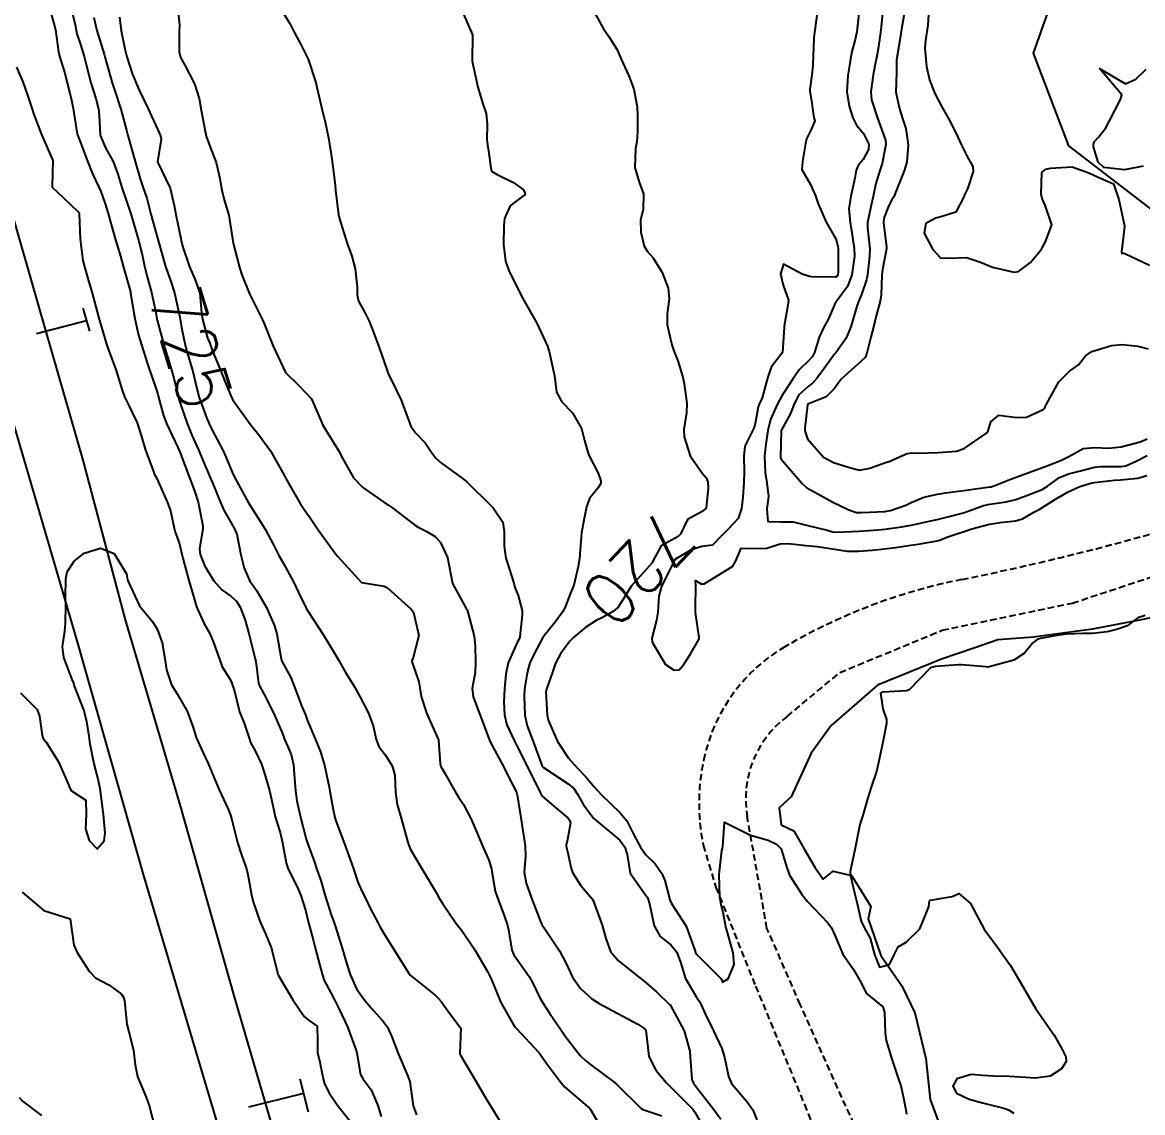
# Model space of a CAD drawing. Header units: metres. Extents: x 292545 to 299085, y 7450245 to 7463078.
# Drawn here: x 298810.3 to 298896, y 7450413 to 7450496.4 of the extents above; entities that cross this region are included whole.
import ezdxf
from ezdxf.enums import TextEntityAlignment as Align

# ---------------------------------------------------------------- set-up
doc = ezdxf.new("R2010")
doc.units = ezdxf.units.M
doc.linetypes.add('DASHED', pattern=[0.75, 0.5, -0.25])
for name, color, linetype in [('Cotas', 45, 'Continuous'), ('Curvas de Nivel 1m', 11, 'Continuous'), ('Curvas de Nivel 5m', 15, 'Continuous'), ('Hidrografia', 140, 'Continuous'), ('Linha Férrea', 20, 'Continuous'), ('Pórtico', 62, 'Continuous'), ('Vias Secundárias', 230, 'DASHED')]:
    doc.layers.add(name, color=color, linetype=linetype)
doc.styles.add('Style-STANDARD', font='STANDARD.shx')

msp = doc.modelspace()

# ---------------------------------------------------------------- linework, layer by layer
at = {"layer": 'Curvas de Nivel 1m', "flags": 128}
for points, elevation in [([(298812.272, 7450497.865), (298812.768, 7450496.185), (298812.835, 7450495.859), (298813.083, 7450494.192), (298813.16, 7450493.854), (298813.52, 7450492.637), (298813.734, 7450491.845), (298814.071, 7450490.477), (298814.188, 7450489.845), (298814.476, 7450488.041), (298814.523, 7450487.841), (298814.667, 7450487.446), (298815.292, 7450485.83), (298815.67, 7450484.861), (298816.151, 7450483.817), (298816.3, 7450483.495), (298816.611, 7450482.636), (298816.862, 7450481.807), (298816.973, 7450481.43), (298817.445, 7450479.801), (298817.814, 7450478.544), (298818.022, 7450477.795), (298818.535, 7450475.992), (298818.572, 7450475.828), (298818.582, 7450475.789), (298818.593, 7450475.728), (298818.923, 7450473.784), (298819.206, 7450472.495), (298819.418, 7450471.776), (298819.863, 7450470.375), (298820.061, 7450469.774), (298820.442, 7450468.687), (298820.665, 7450467.996), (298820.728, 7450467.766), (298821.087, 7450466.427), (298821.338, 7450465.756), (298822.214, 7450463.914), (298822.286, 7450463.741), (298822.313, 7450463.672), (298822.381, 7450463.511), (298823.042, 7450461.733), (298823.487, 7450460.587), (298823.759, 7450459.726), (298824.128, 7450457.908), (298824.122, 7450457.722), (298823.86, 7450456.162), (298823.912, 7450455.724), (298824.279, 7450454.817), (298824.97, 7450453.709), (298825.583, 7450453.027), (298826.251, 7450452.533), (298826.697, 7450452.142), (298826.984, 7450451.689), (298827.324, 7450450.774), (298827.64, 7450449.679), (298828.131, 7450447.734), (298828.143, 7450447.671), (298828.153, 7450447.631), (298828.19, 7450447.342), (298828.392, 7450445.885), (298828.453, 7450445.667), (298828.777, 7450445.051), (298829.49, 7450443.657), (298830.128, 7450442.206), (298830.287, 7450441.81), (298830.355, 7450441.647), (298830.879, 7450440.407), (298831.056, 7450439.636), (298831.135, 7450438.587), (298831.203, 7450437.633), (298831.313, 7450436.879), (298831.588, 7450435.627), (298832.028, 7450433.93), (298832.13, 7450433.619), (298832.63, 7450432.242), (298832.856, 7450431.617), (298833.15, 7450430.768), (298833.48, 7450429.608), (298833.96, 7450428.06), (298834.139, 7450427.598), (298834.25, 7450427.297), (298834.777, 7450425.592), (298835.133, 7450424.369), (298835.394, 7450423.585), (298835.892, 7450422.489), (298836.253, 7450421.941), (298836.55, 7450421.57), (298837.167, 7450420.852), (298837.868, 7450420.066), (298838.249, 7450419.546), (298838.592, 7450418.803), (298839.079, 7450417.538), (298839.816, 7450415.806), (298839.921, 7450415.529), (298839.956, 7450415.384), (298840.227, 7450413.526), (298840.461, 7450412.845)], 727), ([(298813.964, 7450497.842), (298814.354, 7450496.252), (298814.423, 7450495.835), (298814.488, 7450495.562), (298814.752, 7450494.735), (298815.034, 7450493.827), (298815.14, 7450493.425), (298815.541, 7450491.822), (298815.919, 7450490.603), (298816.14, 7450489.818), (298816.177, 7450489.307), (298816.266, 7450487.816), (298816.658, 7450486.848), (298817.247, 7450485.804), (298817.612, 7450484.822), (298817.921, 7450483.797), (298818.603, 7450481.79), (298819.188, 7450479.781), (298819.469, 7450478.683), (298819.662, 7450477.773), (298819.836, 7450477.061), (298820.194, 7450475.765), (298820.51, 7450474.248), (298820.593, 7450473.759), (298820.619, 7450473.641), (298821.144, 7450471.753), (298821.438, 7450470.781), (298821.753, 7450469.751), (298821.904, 7450469.205), (298822.25, 7450467.743), (298822.29, 7450467.601), (298822.427, 7450467.157), (298822.916, 7450465.735), (298823.281, 7450464.85), (298823.778, 7450463.726), (298824.369, 7450462.328), (298824.556, 7450461.908), (298824.639, 7450461.716), (298824.857, 7450461.211), (298825.479, 7450459.703), (298825.729, 7450459.101), (298826.317, 7450458.086), (298826.552, 7450457.688), (298826.711, 7450457.284), (298827.021, 7450455.683), (298827.279, 7450454.679), (298827.728, 7450453.675), (298827.947, 7450453.362), (298828.256, 7450452.949), (298829.002, 7450451.662), (298829.616, 7450450.262), (298829.79, 7450449.654), (298830.119, 7450447.725), (298830.132, 7450447.651), (298830.144, 7450447.602), (298830.191, 7450447.496), (298830.844, 7450446.305), (298831.119, 7450445.636), (298831.7, 7450444.076), (298831.899, 7450443.624), (298831.968, 7450443.449), (298832.137, 7450442.98), (298832.704, 7450441.614), (298833.113, 7450440.61), (298833.433, 7450439.607), (298833.778, 7450437.903), (298833.828, 7450437.602), (298834.06, 7450436.329), (298834.22, 7450435.598), (298834.297, 7450435.35), (298834.97, 7450433.591), (298835.496, 7450432.097), (298835.666, 7450431.583), (298835.993, 7450430.634), (298836.319, 7450429.908), (298836.482, 7450429.573), (298836.971, 7450428.562), (298837.503, 7450427.557), (298837.659, 7450427.264), (298837.945, 7450426.761), (298838.707, 7450425.542), (298839.904, 7450423.625), (298839.993, 7450423.529), (298841.888, 7450421.986), (298842.14, 7450421.76), (298842.348, 7450421.503), (298842.991, 7450420.61), (298843.863, 7450419.48), (298843.79, 7450417.525), (298843.789, 7450417.481), (298843.803, 7450417.451), (298843.832, 7450417.402), (298844.982, 7450415.468), (298845.799, 7450414.054), (298846.175, 7450413.456), (298846.82, 7450412.407)], 726), ([(298822.187, 7450497.746), (298822.321, 7450496.193), (298822.314, 7450495.744), (298822.303, 7450494.189), (298822.4, 7450493.743), (298822.737, 7450493.154), (298823.489, 7450491.732), (298823.826, 7450490.609), (298823.998, 7450489.727), (298824.286, 7450488.115), (298824.379, 7450487.723), (298824.662, 7450486.977), (298825.138, 7450485.713), (298825.428, 7450484.505), (298825.552, 7450483.706), (298825.761, 7450482.85), (298826.097, 7450481.698), (298826.382, 7450479.887), (298826.405, 7450479.693), (298826.433, 7450479.553), (298826.567, 7450479.054), (298826.923, 7450477.686), (298827.098, 7450477.131), (298827.687, 7450475.678), (298828.507, 7450474.036), (298828.696, 7450473.668), (298828.841, 7450473.325), (298829.505, 7450471.66), (298830.453, 7450469.65), (298831.462, 7450468.653), (298832.433, 7450467.62), (298833.305, 7450465.611), (298834.387, 7450463.883), (298834.555, 7450463.598), (298834.716, 7450463.261), (298835.641, 7450461.587), (298836.352, 7450460.858), (298838.236, 7450459.551), (298838.293, 7450459.511), (298838.332, 7450459.486), (298838.546, 7450459.332), (298840.318, 7450457.992), (298840.606, 7450457.816), (298841.22, 7450457.516), (298841.899, 7450457.096), (298842.304, 7450456.629), (298842.853, 7450455.494), (298842.96, 7450454.816), (298843.233, 7450453.49), (298844.245, 7450451.646), (298844.338, 7450451.479), (298844.403, 7450451.316), (298844.886, 7450449.473), (298844.952, 7450448.726), (298844.996, 7450447.472), (298844.969, 7450446.688), (298844.737, 7450445.474), (298844.804, 7450444.833), (298845.308, 7450443.468), (298846.064, 7450441.52), (298846.092, 7450441.46), (298846.122, 7450441.395), (298847.158, 7450439.444), (298847.466, 7450438.819), (298848.075, 7450437.633), (298848.148, 7450437.429), (298848.173, 7450437.328), (298848.487, 7450435.426), (298848.568, 7450434.902), (298848.799, 7450433.422), (298848.822, 7450432.614), (298848.714, 7450431.423), (298848.855, 7450430.561), (298849.271, 7450429.417), (298849.956, 7450427.636), (298850.065, 7450427.409), (298850.355, 7450427), (298851.417, 7450425.395), (298851.919, 7450424.432), (298852.42, 7450423.382), (298853.024, 7450422.503), (298853.886, 7450421.714), (298854.452, 7450421.354), (298855.875, 7450420.593), (298857.414, 7450419.778), (298857.865, 7450419.484), (298857.959, 7450419.414), (298858.036, 7450419.317), (298858.052, 7450419.125), (298858.249, 7450417.314), (298858.782, 7450416.265), (298859.61, 7450415.293), (298859.81, 7450415.089), (298861.615, 7450413.272), (298861.781, 7450413.045), (298862.788, 7450411.26)], 723), ([(298829.963, 7450497.652), (298830.774, 7450496.347), (298831.127, 7450495.636), (298831.596, 7450494.79), (298832.184, 7450493.626), (298832.727, 7450492.002), (298832.822, 7450491.619), (298832.855, 7450491.485), (298833.278, 7450489.614), (298833.472, 7450488.825), (298833.725, 7450487.609), (298833.936, 7450486.325), (298834.055, 7450485.606), (298834.238, 7450483.993), (298834.268, 7450483.604), (298834.492, 7450481.713), (298834.515, 7450481.601), (298834.599, 7450481.32), (298835.147, 7450479.591), (298835.516, 7450478.539), (298835.79, 7450477.581), (298835.922, 7450476.189), (298835.938, 7450475.579), (298836.04, 7450475.099), (298836.51, 7450474.243), (298836.838, 7450473.567), (298837.067, 7450472.995), (298837.621, 7450471.559), (298838.22, 7450469.789), (298838.307, 7450469.551), (298838.45, 7450469.27), (298839.3, 7450467.541), (298839.807, 7450466.148), (298840.03, 7450465.534), (298840.406, 7450465.037), (298841.124, 7450464.253), (298841.645, 7450463.511), (298841.96, 7450463.087), (298842.375, 7450462.702), (298844.078, 7450461.483), (298844.359, 7450461.245), (298846.153, 7450459.462), (298846.331, 7450459.283), (298847.069, 7450458.198), (298847.19, 7450457.447), (298847.182, 7450456.328), (298847.303, 7450455.445), (298847.785, 7450453.922), (298847.937, 7450453.435), (298848.009, 7450453.182), (298848.255, 7450452.59), (298848.57, 7450451.427), (298848.55, 7450451.115), (298848.391, 7450449.428), (298848.35, 7450449.29), (298848.209, 7450449.027), (298847.488, 7450447.441), (298847.309, 7450446.568), (298847.215, 7450445.444), (298847.167, 7450444.436), (298847.216, 7450443.444), (298847.382, 7450442.688), (298847.964, 7450441.432), (298848.119, 7450441.14), (298848.985, 7450439.421), (298849.918, 7450437.568), (298849.987, 7450437.411), (298850.071, 7450437.244), (298850.991, 7450436.474), (298852.055, 7450435.581), (298852.135, 7450435.47), (298852.182, 7450435.388), (298852.251, 7450435.185), (298852.031, 7450433.9), (298851.933, 7450433.482), (298851.935, 7450433.391), (298852.019, 7450432.997), (298852.307, 7450431.686), (298852.419, 7450431.384), (298853.036, 7450430.417), (298853.915, 7450429.361), (298853.981, 7450429.254), (298854.673, 7450427.353), (298854.96, 7450426.333), (298855.323, 7450425.346), (298855.922, 7450424.622), (298857.571, 7450423.323), (298857.9, 7450423.064), (298858.83, 7450422.244), (298859.84, 7450421.291), (298859.865, 7450421.272), (298859.883, 7450421.249), (298860.965, 7450419.279), (298861.388, 7450417.726), (298861.417, 7450417.274), (298861.547, 7450415.542), (298861.668, 7450415.271), (298861.81, 7450415.076), (298863.23, 7450413.256), (298863.776, 7450412.51)], 722), ([(298817.732, 7450496.847), (298817.879, 7450495.799), (298818.137, 7450494.408), (298818.298, 7450493.794), (298818.73, 7450492.451), (298818.93, 7450491.992), (298819.026, 7450491.785), (298819.255, 7450491.242), (298819.948, 7450489.771), (298820.186, 7450489.265), (298820.677, 7450488.216), (298820.88, 7450487.758), (298820.935, 7450487.491), (298820.643, 7450485.76), (298821.607, 7450483.75), (298821.927, 7450482.43), (298822.052, 7450481.746), (298822.426, 7450479.891), (298822.458, 7450479.741), (298822.569, 7450479.304), (298823.097, 7450477.735), (298823.537, 7450476.731), (298823.882, 7450475.726), (298824.021, 7450474.214), (298824.083, 7450473.724), (298824.488, 7450472.27), (298824.648, 7450471.881), (298824.715, 7450471.717), (298824.846, 7450471.346), (298825.526, 7450469.704), (298825.786, 7450469.04), (298826.349, 7450467.691), (298826.371, 7450467.629), (298826.431, 7450467.514), (298827.766, 7450465.676), (298828.401, 7450464.89), (298829.307, 7450463.661), (298830.364, 7450461.751), (298830.392, 7450461.678), (298830.408, 7450461.649), (298830.466, 7450461.544), (298831.566, 7450459.632), (298831.873, 7450459.172), (298832.322, 7450458.515), (298832.937, 7450457.614), (298834.294, 7450455.755), (298834.42, 7450455.599), (298836.263, 7450453.58), (298838.002, 7450453.295), (298838.259, 7450453.175), (298840.06, 7450451.532), (298840.239, 7450451.277), (298840.647, 7450449.523), (298840.195, 7450447.747), (298840.127, 7450447.597), (298840.124, 7450447.531), (298840.191, 7450447.307), (298840.639, 7450445.985), (298840.715, 7450445.525), (298840.825, 7450444.861), (298841.262, 7450443.519), (298842.124, 7450441.587), (298842.151, 7450441.537), (298842.161, 7450441.509), (298842.289, 7450439.692), (298842.345, 7450439.506), (298842.666, 7450438.93), (298843.481, 7450437.489), (298843.709, 7450437.125), (298844.064, 7450436.577), (298844.645, 7450435.474), (298845.107, 7450434.399), (298845.494, 7450433.465), (298846.012, 7450432.332), (298846.215, 7450431.666), (298846.247, 7450431.456), (298846.501, 7450429.965), (298846.66, 7450429.45), (298847.107, 7450428.302), (298847.418, 7450427.438), (298847.516, 7450427.004), (298847.759, 7450425.442), (298847.927, 7450425.077), (298849.094, 7450423.422), (298849.385, 7450422.905), (298849.887, 7450421.845), (298850.131, 7450421.408), (298850.662, 7450420.616), (298851.503, 7450419.394), (298851.855, 7450418.873), (298853.003, 7450417.372), (298853.429, 7450416.966), (298853.826, 7450416.671), (298855.597, 7450415.342), (298855.81, 7450415.158), (298857.662, 7450413.321), (298857.782, 7450413.254), (298859.249, 7450412.769)], 724), ([(298843.883, 7450497.489), (298844.763, 7450495.48), (298844.743, 7450493.48), (298845.168, 7450491.473), (298845.517, 7450490.284), (298845.813, 7450489.463), (298845.878, 7450488.655), (298845.859, 7450487.462), (298846.069, 7450486.042), (298846.127, 7450485.458), (298846.224, 7450485.042), (298846.636, 7450484.805), (298847.851, 7450484.217), (298848.625, 7450483.648), (298848.768, 7450483.429), (298848.776, 7450483.274), (298848.62, 7450483.13), (298847.641, 7450482.412), (298847.211, 7450481.444), (298847.146, 7450480.893), (298847.12, 7450479.452), (298847.274, 7450478.163), (298847.526, 7450477.445), (298848.523, 7450475.43), (298849.686, 7450473.418), (298850.486, 7450471.673), (298850.558, 7450471.483), (298850.582, 7450471.409), (298850.624, 7450471.265), (298851.022, 7450469.401), (298851.18, 7450468.138), (298851.589, 7450467.393), (298852.421, 7450466.564), (298853.097, 7450465.373), (298853.322, 7450464.442), (298853.648, 7450463.367), (298854.369, 7450461.933), (298854.585, 7450461.358), (298854.573, 7450461.144), (298854.354, 7450460.788), (298853.712, 7450459.997), (298853.491, 7450459.373), (298853.291, 7450458.344), (298853.1, 7450457.378), (298852.991, 7450456.07), (298852.952, 7450455.38), (298852.857, 7450454.809), (298852.51, 7450453.386), (298852.257, 7450452.766), (298851.874, 7450451.767), (298851.707, 7450451.395), (298851.091, 7450450.541), (298850.214, 7450449.479), (298850.184, 7450449.44), (298850.17, 7450449.41), (298849.489, 7450448.129), (298849.157, 7450447.42), (298848.935, 7450446.673), (298848.744, 7450445.424), (298848.712, 7450444.877), (298848.761, 7450443.424), (298848.952, 7450442.605), (298849.39, 7450441.417), (298850.094, 7450439.515), (298850.183, 7450439.409), (298852.081, 7450438.179), (298852.506, 7450437.812), (298852.806, 7450437.379), (298853.265, 7450436.572), (298854.054, 7450435.517), (298854.218, 7450435.358), (298856.031, 7450433.855), (298856.413, 7450433.336), (298856.594, 7450432.757), (298856.835, 7450431.332), (298857.986, 7450429.672), (298858.141, 7450429.474), (298858.211, 7450429.317), (298858.303, 7450428.99), (298858.658, 7450427.309), (298859.126, 7450426.484), (298859.939, 7450425.863), (298860.394, 7450425.285), (298860.668, 7450424.536), (298861.058, 7450423.278), (298861.889, 7450421.841), (298862.124, 7450421.505), (298862.246, 7450421.266), (298862.562, 7450420.578), (298863.212, 7450419.257), (298863.843, 7450417.908), (298864.054, 7450417.247), (298864.34, 7450415.764), (298864.591, 7450415.238), (298865.792, 7450413.848), (298866.217, 7450413.216), (298866.526, 7450412.462)], 721), ([(298871.134, 7450497.165), (298870.888, 7450495.292), (298870.879, 7450495.168), (298870.812, 7450493.238), (298870.809, 7450493.169), (298870.803, 7450493.108), (298870.732, 7450492.42), (298870.567, 7450491.32), (298870.579, 7450491.171), (298870.706, 7450490.432), (298870.851, 7450489.324), (298870.893, 7450489.168), (298870.949, 7450488.909), (298870.684, 7450488.231), (298870.333, 7450487.517), (298870.245, 7450487.174), (298870.024, 7450485.805), (298869.96, 7450485.177), (298870.632, 7450484.032), (298871.005, 7450483.166), (298871.217, 7450482.561), (298871.818, 7450481.158), (298872.58, 7450479.815), (298872.725, 7450479.298), (298872.737, 7450479.148), (298872.744, 7450477.337), (298872.724, 7450477.147), (298872.676, 7450477.023), (298872.55, 7450476.94), (298870.739, 7450476.979), (298870.55, 7450476.986), (298869.988, 7450477.176), (298868.56, 7450477.942), (298868.322, 7450477.193), (298868.54, 7450476.339), (298868.93, 7450475.186), (298868.904, 7450474.801), (298868.612, 7450473.189), (298868.602, 7450473.089), (298868.483, 7450471.19), (298867.61, 7450470.058), (298867.329, 7450469.207), (298866.932, 7450467.707), (298866.687, 7450467.216), (298866.62, 7450467.027), (298866.413, 7450465.866), (298866.281, 7450465.345), (298866.204, 7450465.222), (298865.609, 7450464.009), (298865.515, 7450463.229), (298865.546, 7450462.054), (298865.533, 7450461.228), (298865.456, 7450460.119), (298865.352, 7450459.23), (298865.082, 7450458.476), (298864.317, 7450457.662), (298863.92, 7450457.246), (298863.117, 7450456.442), (298862.299, 7450456.342), (298861.488, 7450456.085), (298860.284, 7450455.362), (298860.243, 7450455.331), (298860.215, 7450455.291), (298859.576, 7450453.991), (298859.217, 7450453.3), (298859.019, 7450452.539), (298858.946, 7450451.303), (298858.846, 7450450.692), (298858.479, 7450449.307), (298858.502, 7450449.015), (298859.538, 7450447.297), (298860.189, 7450446.873), (298860.571, 7450446.905), (298860.903, 7450447.283), (298861.414, 7450448.065), (298862.101, 7450449.271), (298862.116, 7450449.37), (298861.836, 7450451.274), (298861.833, 7450451.688), (298861.854, 7450453.274), (298861.818, 7450453.724), (298862.265, 7450453.465), (298862.478, 7450453.48), (298864.276, 7450454.583), (298864.68, 7450454.835), (298864.9, 7450455.234), (298865.317, 7450456.211), (298866.297, 7450456.173), (298867.293, 7450456.215), (298868.303, 7450456.533), (298868.918, 7450456.57), (298870.301, 7450456.4), (298871.135, 7450456.327), (298872.298, 7450456.161), (298873.444, 7450455.984), (298874.296, 7450455.973), (298875.344, 7450456.063), (298876.299, 7450456.147), (298877.144, 7450456.248), (298878.303, 7450456.422), (298878.864, 7450456.513), (298880.309, 7450456.771), (298880.529, 7450456.828), (298881.064, 7450457.042), (298881.987, 7450457.362), (298882.317, 7450457.462), (298882.983, 7450457.684), (298884.323, 7450458.043), (298885.152, 7450458.164), (298886.326, 7450458.296), (298886.847, 7450458.455), (298887.716, 7450458.966), (298888.122, 7450459.175), (298888.336, 7450459.288), (298889.366, 7450459.967), (298890.349, 7450460.511), (298890.634, 7450460.644), (298891.244, 7450460.921), (298892.091, 7450461.178), (298892.358, 7450461.235), (298893.856, 7450461.399), (298894.361, 7450461.424), (298895.671, 7450461.563), (298896.367, 7450461.778)], 719), ([(298874.338, 7450497.124), (298874.179, 7450495.715), (298874.037, 7450495.127), (298873.761, 7450494.122), (298873.613, 7450493.131), (298873.495, 7450492.369), (298873.411, 7450491.133), (298873.59, 7450490.025), (298873.861, 7450489.132), (298874.145, 7450488.586), (298874.681, 7450487.947), (298875.093, 7450487.116), (298875.076, 7450486.707), (298874.655, 7450485.955), (298874.285, 7450485.489), (298874.129, 7450485.128), (298874.027, 7450484.52), (298873.718, 7450483.134), (298873.57, 7450482.174), (298873.657, 7450481.134), (298873.8, 7450480.347), (298873.977, 7450479.129), (298873.983, 7450478.544), (298873.792, 7450477.131), (298873.446, 7450476.23), (298872.656, 7450475.148), (298872.521, 7450474.954), (298871.967, 7450473.696), (298871.682, 7450473.158), (298871.298, 7450472.355), (298870.928, 7450471.165), (298870.775, 7450470.862), (298870.467, 7450470.545), (298869.772, 7450469.868), (298869.295, 7450469.182), (298868.957, 7450468.676), (298868.44, 7450467.849), (298868.075, 7450467.195), (298867.56, 7450466.059), (298867.349, 7450465.206), (298867.171, 7450463.989), (298867.109, 7450463.209), (298867.16, 7450461.997), (298867.283, 7450461.206), (298867.406, 7450460.146), (298867.285, 7450459.206), (298867.372, 7450458.253), (298868.323, 7450458.219), (298869.29, 7450458.213), (298870.321, 7450457.976), (298871.896, 7450457.575), (298872.316, 7450457.467), (298872.609, 7450457.439), (298874.317, 7450457.512), (298875.812, 7450457.611), (298876.318, 7450457.655), (298877.581, 7450457.827), (298878.322, 7450457.961), (298879.477, 7450458.215), (298880.326, 7450458.408), (298880.842, 7450458.53), (298882.332, 7450458.905), (298882.685, 7450459.025), (298883.877, 7450459.47), (298884.341, 7450459.567), (298885.593, 7450459.739), (298886.343, 7450459.941), (298887.101, 7450460.217), (298888.35, 7450460.692), (298888.774, 7450460.954), (298889.687, 7450461.616), (298890.367, 7450461.888), (298891.193, 7450462.1), (298892.375, 7450462.402), (298892.827, 7450462.454), (298894.376, 7450462.444), (298894.759, 7450462.502), (298895.55, 7450462.872), (298896.387, 7450463.299)], 718), ([(298876.127, 7450497.107), (298876.002, 7450495.877), (298875.917, 7450495.108), (298875.752, 7450494.111), (298875.561, 7450493.112), (298875.427, 7450492.419), (298875.24, 7450491.115), (298875.307, 7450490.514), (298875.745, 7450489.109), (298876.362, 7450487.418), (298876.403, 7450487.103), (298876.117, 7450485.639), (298875.938, 7450485.107), (298875.634, 7450484.108), (298875.429, 7450483.112), (298875.269, 7450482.458), (298874.983, 7450481.116), (298874.986, 7450480.719), (298875.165, 7450479.114), (298875.141, 7450478.54), (298874.986, 7450477.116), (298874.921, 7450476.743), (298874.53, 7450475.616), (298874.381, 7450475.266), (298874.316, 7450475.123), (298874.191, 7450474.797), (298873.714, 7450473.132), (298873.344, 7450472.283), (298872.555, 7450471.149), (298872.472, 7450471.038), (298871.676, 7450469.942), (298871.091, 7450469.164), (298870.785, 7450468.832), (298870.447, 7450468.588), (298869.716, 7450467.902), (298869.339, 7450467.181), (298869.096, 7450466.51), (298868.404, 7450465.267), (298868.379, 7450465.215), (298868.371, 7450465.19), (298868.369, 7450465.157), (298868.323, 7450463.191), (298868.328, 7450463.136), (298868.381, 7450463.008), (298869.957, 7450461.174), (298870.358, 7450460.824), (298871.138, 7450460.376), (298872.341, 7450459.722), (298873.554, 7450459.132), (298874.143, 7450458.935), (298874.331, 7450458.925), (298874.517, 7450458.932), (298876.332, 7450459.022), (298876.403, 7450459.029), (298876.74, 7450459.096), (298877.926, 7450459.497), (298878.342, 7450459.699), (298879.299, 7450460.115), (298880.352, 7450460.344), (298880.964, 7450460.433), (298882.357, 7450460.619), (298882.712, 7450460.67), (298884.361, 7450460.892), (298884.452, 7450460.908), (298884.727, 7450460.996), (298885.88, 7450461.465), (298886.363, 7450461.65), (298887.344, 7450461.995), (298888.374, 7450462.372), (298888.792, 7450462.539), (298889.841, 7450462.938), (298890.386, 7450463.221), (298891.485, 7450463.826), (298892.393, 7450463.898), (298893.431, 7450463.861), (298894.394, 7450463.951), (298895.864, 7450464.335), (298896.4, 7450464.559)], 717), ([(298877.797, 7450497.085), (298877.599, 7450495.915), (298877.466, 7450495.089), (298877.22, 7450493.566), (298877.209, 7450493.093), (298877.214, 7450492.615), (298877.169, 7450491.093), (298877.432, 7450489.821), (298877.671, 7450489.085), (298877.911, 7450488.307), (298878.096, 7450487.079), (298877.994, 7450485.739), (298877.8, 7450485.083), (298877.224, 7450483.687), (298876.995, 7450483.094), (298876.861, 7450482.854), (298876.613, 7450482.415), (298876.243, 7450481.459), (298876.204, 7450481.104), (298876.442, 7450479.234), (298876.441, 7450479.101), (298876.138, 7450477.524), (298876.098, 7450477.105), (298876.042, 7450475.593), (298875.961, 7450475.106), (298875.649, 7450473.971), (298875.452, 7450473.111), (298875.251, 7450472.353), (298874.926, 7450471.115), (298874.8, 7450470.786), (298874.467, 7450470.479), (298872.986, 7450469.142), (298872.445, 7450468.406), (298871.82, 7450467.775), (298870.433, 7450467.218), (298870.404, 7450467.199), (298870.394, 7450467.17), (298870.196, 7450465.382), (298870.19, 7450465.172), (298870.397, 7450464.563), (298871.63, 7450463.158), (298872.379, 7450462.76), (298873.624, 7450462.379), (298874.374, 7450462.181), (298875.155, 7450462.333), (298876.379, 7450462.752), (298876.638, 7450462.84), (298877.208, 7450463.092), (298878.019, 7450463.451), (298878.387, 7450463.491), (298878.793, 7450463.48), (298880.388, 7450463.513), (298881.798, 7450463.626), (298882.391, 7450463.841), (298884.094, 7450465.005), (298884.225, 7450465.183), (298884.416, 7450465.862), (298885.045, 7450466.372), (298886.421, 7450466.204), (298887.16, 7450466.235), (298888.431, 7450466.816), (298888.505, 7450466.886), (298888.553, 7450466.958), (298888.696, 7450467.216), (298889.629, 7450468.942), (298890.461, 7450469.758), (298891.144, 7450470.245), (298891.677, 7450470.918), (298892.146, 7450471.245), (298892.48, 7450471.369), (298893.668, 7450471.709), (298894.486, 7450471.781), (298895.686, 7450471.667), (298896.482, 7450471.463)], 716), ([(298809.855, 7450493.014), (298810.344, 7450491.886), (298810.708, 7450490.859), (298811.019, 7450489.877), (298811.185, 7450489.378), (298811.767, 7450487.869), (298812.643, 7450485.86), (298812.575, 7450483.909), (298812.585, 7450483.86), (298812.622, 7450483.801), (298813.419, 7450483.048), (298814.604, 7450481.913), (298814.636, 7450481.872), (298814.647, 7450481.839), (298814.661, 7450481.781), (298814.724, 7450479.838), (298814.942, 7450478.22), (298815.035, 7450477.833), (298815.374, 7450476.66), (298815.613, 7450475.824), (298816.035, 7450474.292), (298816.17, 7450473.815), (298816.242, 7450473.556), (298816.492, 7450472.676), (298816.751, 7450471.807), (298816.907, 7450471.375), (298817.492, 7450469.8), (298817.94, 7450468.293), (298818.12, 7450467.793), (298818.427, 7450467.167), (298819.084, 7450465.783), (298819.432, 7450464.745), (298819.711, 7450463.777), (298820.365, 7450461.992), (298820.427, 7450461.832), (298820.461, 7450461.769), (298820.594, 7450461.532), (298821.394, 7450459.754), (298821.645, 7450459.07), (298821.916, 7450457.746), (298822.004, 7450457.438), (298822.302, 7450456.601), (298822.512, 7450455.738), (298822.579, 7450455.447), (298823.055, 7450453.732), (298823.38, 7450452.6), (298823.644, 7450451.726), (298824.23, 7450450.423), (298824.619, 7450449.716), (298824.939, 7450448.985), (298825.39, 7450447.708), (298825.611, 7450447.13), (298826.178, 7450446.202), (298826.339, 7450445.862), (298826.401, 7450445.697), (298826.51, 7450445.353), (298826.922, 7450443.688), (298827.273, 7450442.821), (298827.665, 7450441.677), (298827.775, 7450441.33), (298828.113, 7450440.687), (298828.61, 7450439.665), (298828.871, 7450438.882), (298829.224, 7450437.658), (298829.548, 7450436.165), (298829.66, 7450435.654), (298830.035, 7450434.446), (298830.226, 7450433.647), (298830.491, 7450432.126), (298830.651, 7450431.644), (298831.341, 7450430.285), (298831.628, 7450429.634), (298831.966, 7450428.505), (298832.192, 7450427.626), (298832.554, 7450426.235), (298832.715, 7450425.618), (298832.968, 7450424.659), (298833.244, 7450423.61), (298833.412, 7450423.122), (298833.889, 7450422.23), (298834.214, 7450421.597), (298834.549, 7450420.921), (298835.18, 7450419.587), (298835.837, 7450417.836), (298835.903, 7450417.579), (298836.176, 7450415.934), (298836.379, 7450415.572), (298837.01, 7450414.767), (298837.51, 7450413.554), (298837.78, 7450412.715)], 728), ([(298810.162, 7450445.132), (298811.435, 7450443.871), (298811.63, 7450443.359), (298811.813, 7450441.865), (298811.897, 7450441.64), (298812.118, 7450441.371), (298813.072, 7450439.85), (298813.864, 7450438.054), (298813.943, 7450437.841), (298814.071, 7450437.632), (298815.164, 7450436.923), (298815.196, 7450435.829), (298815.134, 7450434.737), (298815.409, 7450433.826), (298816.024, 7450433.195), (298816.577, 7450433.812), (298816.638, 7450434.41), (298816.514, 7450435.813), (298816.478, 7450436.234), (298816.262, 7450437.808), (298816.085, 7450438.638), (298815.766, 7450439.815), (298815.494, 7450441.196), (298815.423, 7450441.82), (298815.252, 7450442.941), (298815.009, 7450443.827), (298814.283, 7450445.726), (298814.254, 7450445.839), (298814.237, 7450445.903), (298814.175, 7450446.019), (298813.469, 7450447.847), (298813.39, 7450448.663), (298813.563, 7450449.847), (298813.611, 7450450.464), (298813.625, 7450451.846), (298813.615, 7450452.48), (298813.63, 7450453.846), (298813.727, 7450454.39), (298814.283, 7450455.21), (298814.638, 7450455.485), (298815.031, 7450455.829), (298816.297, 7450456.212), (298817.335, 7450455.8), (298818.27, 7450454.231), (298818.365, 7450453.789), (298818.398, 7450453.652), (298819.278, 7450451.78), (298820.231, 7450450.61), (298820.569, 7450450.107), (298820.728, 7450449.762), (298821.018, 7450448.951), (298821.222, 7450447.755), (298821.338, 7450446.906), (298821.733, 7450445.747), (298822.163, 7450445.064), (298822.92, 7450443.732), (298823.38, 7450442.478), (298823.616, 7450441.725), (298824.112, 7450440.603), (298824.521, 7450439.716), (298824.827, 7450438.977), (298825.36, 7450437.707), (298826.058, 7450436.224), (298826.219, 7450435.862), (298826.27, 7450435.697), (298826.337, 7450435.407), (298826.766, 7450433.689), (298827.077, 7450432.747), (298827.456, 7450431.678), (298827.565, 7450431.243), (298827.841, 7450429.672), (298827.975, 7450429.139), (298828.477, 7450427.665), (298828.923, 7450426.68), (298829.348, 7450425.656), (298829.826, 7450423.739), (298829.846, 7450423.651), (298829.911, 7450423.491), (298831.009, 7450421.639), (298831.87, 7450420.372), (298832.28, 7450420.037), (298832.882, 7450419.615), (298832.899, 7450418.563), (298832.894, 7450417.614), (298833.086, 7450416.872), (298833.317, 7450415.607), (298833.424, 7450415.221), (298833.802, 7450414.472), (298834.406, 7450413.594), (298835.767, 7450411.861)], 729), ([(298896.245, 7450451.054), (298895.684, 7450450.868), (298894.854, 7450450.26), (298894.23, 7450450.041), (298893.319, 7450449.807), (298892.225, 7450449.684), (298891.473, 7450449.668), (298890.223, 7450449.627), (298889.605, 7450449.557), (298888.218, 7450449.282), (298887.973, 7450449.207), (298887.65, 7450448.966), (298887.013, 7450448.164), (298886.199, 7450447.622), (298884.298, 7450447.113), (298884.194, 7450447.11), (298884.071, 7450447.134), (298882.195, 7450447.285), (298881.962, 7450447.265), (298880.194, 7450447.153), (298879.804, 7450447.056), (298878.167, 7450445.363), (298877.967, 7450445.281), (298876.164, 7450445.197), (298876.088, 7450445.177), (298875.976, 7450445.102), (298876.151, 7450443.906), (298876.434, 7450443.097), (298876.449, 7450442.788), (298876.123, 7450441.1), (298875.765, 7450439.436), (298875.666, 7450439.104), (298875.268, 7450437.921), (298875.027, 7450437.11), (298874.595, 7450435.659), (298874.435, 7450435.124), (298874.358, 7450434.816), (298874.023, 7450433.13), (298873.672, 7450431.467), (298873.678, 7450431.133), (298873.983, 7450429.82), (298874.174, 7450429.127), (298874.493, 7450427.657), (298874.766, 7450427.118), (298875.186, 7450426.352), (298875.526, 7450425.106), (298875.918, 7450424.138), (298876.665, 7450424.349), (298877.021, 7450425.089), (298877.34, 7450425.685), (298877.943, 7450426.045), (298878.995, 7450427.064), (298879.674, 7450428.758), (298879.696, 7450429.054), (298879.766, 7450429.264), (298879.976, 7450429.285), (298881.467, 7450429.548), (298881.984, 7450429.772), (298882.874, 7450429.021), (298883.953, 7450427.01), (298884.799, 7450425.855), (298885.432, 7450424.988), (298885.922, 7450424.263), (298886.704, 7450422.972), (298887.883, 7450420.96), (298889.271, 7450418.946), (298889.843, 7450417.943), (298890.169, 7450417.268), (298890.185, 7450416.935), (298889.827, 7450416.37), (298888.98, 7450415.789), (298887.82, 7450415.646), (298887.096, 7450415.691), (298885.821, 7450415.77), (298884.627, 7450415.804), (298883.821, 7450415.861), (298882.923, 7450415.918), (298881.819, 7450415.594), (298881.513, 7450415.035), (298881.805, 7450414.511), (298882.77, 7450414.048), (298883.794, 7450413.759), (298885.434, 7450413.34), (298885.787, 7450413.235), (298886.201, 7450412.976)], 719), ([(298810.065, 7450414.156), (298810.32, 7450413.882), (298811.777, 7450412.782)], 731)]:
    msp.add_lwpolyline(points, dxfattribs=dict(at, elevation=elevation))
at = {"layer": 'Curvas de Nivel 5m', "flags": 128}
for points, elevation in [([(298815.788, 7450496.809), (298816.017, 7450495.817), (298816.556, 7450494), (298816.616, 7450493.811), (298816.738, 7450493.347), (298817.181, 7450491.805), (298817.398, 7450491.118), (298817.844, 7450489.798), (298818.283, 7450488.187), (298818.375, 7450487.793), (298818.658, 7450486.796), (298818.951, 7450485.785), (298819.329, 7450484.479), (298819.564, 7450483.776), (298819.825, 7450482.982), (298820.151, 7450481.767), (298820.579, 7450480.196), (298820.704, 7450479.759), (298820.752, 7450479.577), (298821.259, 7450477.753), (298821.672, 7450476.618), (298821.961, 7450475.746), (298822.354, 7450473.893), (298822.379, 7450473.741), (298822.496, 7450473.091), (298822.758, 7450471.737), (298822.866, 7450471.347), (298823.356, 7450469.731), (298823.639, 7450468.53), (298823.842, 7450467.726), (298824.417, 7450466.137), (298824.547, 7450465.85), (298824.612, 7450465.717), (298824.794, 7450465.327), (298825.644, 7450463.701), (298825.877, 7450463.197), (298826.366, 7450462.008), (298826.508, 7450461.689), (298826.688, 7450461.357), (298827.62, 7450459.677), (298828.322, 7450458.552), (298828.883, 7450457.664), (298829.558, 7450456.4), (298829.934, 7450455.654), (298830.284, 7450455.024), (298831.05, 7450453.638), (298831.434, 7450452.812), (298832.02, 7450451.623), (298832.238, 7450451.272), (298833.322, 7450449.609), (298834.198, 7450448.157), (298834.529, 7450447.597), (298835.024, 7450446.752), (298835.72, 7450445.585), (298836.161, 7450444.806), (298836.793, 7450443.57), (298837.165, 7450442.597), (298837.376, 7450441.561), (298837.579, 7450441.02), (298838.111, 7450440.363), (298838.603, 7450439.545), (298838.804, 7450438.831), (298838.867, 7450437.542), (298839.004, 7450436.6), (298839.295, 7450435.538), (298839.771, 7450433.788), (298839.852, 7450433.532), (298840.019, 7450433.152), (298840.989, 7450431.52), (298841.986, 7450429.849), (298842.102, 7450429.626), (298842.16, 7450429.507), (298842.483, 7450428.995), (298843.508, 7450427.487), (298843.704, 7450427.237), (298843.947, 7450426.936), (298844.946, 7450425.47), (298845.908, 7450423.822), (298846.096, 7450423.458), (298846.23, 7450423.126), (298846.921, 7450421.45), (298847.866, 7450419.769), (298848.004, 7450419.578), (298848.126, 7450419.436), (298849.836, 7450417.604), (298849.983, 7450417.408), (298850.404, 7450416.828), (298851.46, 7450415.394), (298851.807, 7450414.993), (298853.721, 7450413.361), (298853.749, 7450413.327), (298853.782, 7450413.258), (298854.904, 7450411.349)], 725), ([(298853.984, 7450497.368), (298854.772, 7450495.935), (298855.201, 7450495.353), (298855.803, 7450494.393), (298856.27, 7450493.345), (298856.728, 7450492.357), (298857.115, 7450491.334), (298857.357, 7450489.988), (298857.385, 7450489.33), (298857.398, 7450488.047), (298857.346, 7450487.33), (298857.236, 7450486.76), (298857.181, 7450485.332), (298857.511, 7450484.206), (298857.854, 7450483.322), (298857.811, 7450482.116), (298857.603, 7450481.325), (298857.638, 7450480.378), (298857.892, 7450479.32), (298858.153, 7450478.9), (298858.564, 7450478.437), (298859.265, 7450477.303), (298859.722, 7450476.111), (298859.815, 7450475.297), (298859.664, 7450474.145), (298859.653, 7450473.299), (298860.014, 7450471.769), (298860.176, 7450471.293), (298860.472, 7450470.545), (298860.864, 7450469.286), (298860.958, 7450468.774), (298861.154, 7450467.283), (298861.134, 7450466.571), (298860.944, 7450465.285), (298860.948, 7450464.734), (298861.411, 7450463.28), (298862.369, 7450461.914), (298862.661, 7450461.561), (298862.761, 7450461.264), (298862.788, 7450460.832), (298862.644, 7450459.265), (298862.33, 7450459.015), (298861.209, 7450458.396), (298860.685, 7450457.286), (298860.507, 7450457.09), (298860.309, 7450457), (298859.207, 7450456.394), (298858.599, 7450455.307), (298858.5, 7450455.088), (298858.278, 7450454.82), (298856.928, 7450453.33), (298856.252, 7450452.248), (298855.899, 7450451.69), (298855.518, 7450451.347), (298854.7, 7450450.891), (298854.233, 7450450.675), (298853.428, 7450450.168), (298852.504, 7450449.386), (298852.21, 7450449.076), (298851.491, 7450448.106), (298851.115, 7450447.401), (298850.879, 7450446.71), (298850.414, 7450445.408), (298850.378, 7450445.2), (298850.478, 7450443.407), (298850.566, 7450442.979), (298851.253, 7450441.399), (298852.104, 7450440.129), (298852.793, 7450439.38), (298853.428, 7450438.712), (298854.079, 7450437.931), (298854.595, 7450437.355), (298856.059, 7450435.952), (298856.564, 7450435.335), (298857.141, 7450434.224), (298857.604, 7450433.324), (298858.017, 7450432.725), (298858.741, 7450432.04), (298859.253, 7450431.301), (298859.47, 7450430.77), (298859.862, 7450429.292), (298859.979, 7450429.01), (298861.118, 7450427.278), (298861.766, 7450425.441), (298861.834, 7450425.271), (298861.931, 7450425.115), (298863.791, 7450423.242), (298863.831, 7450423.169), (298863.901, 7450423.004), (298864.32, 7450423.236), (298864.794, 7450424.357), (298864.705, 7450425.232), (298864.223, 7450426.964), (298864.158, 7450427.238), (298863.962, 7450428.187), (298863.776, 7450429.048), (298863.741, 7450429.243), (298863.695, 7450429.526), (298863.64, 7450431.245), (298863.853, 7450433.074), (298863.888, 7450433.242), (298863.908, 7450433.358), (298864.053, 7450435.24), (298866.038, 7450434.25), (298867.39, 7450433.849), (298868.028, 7450433.559), (298868.371, 7450433.195), (298868.754, 7450431.932), (298869.032, 7450431.185), (298869.981, 7450429.687), (298870.404, 7450429.166), (298871.957, 7450427.53), (298872.246, 7450427.147), (298872.461, 7450426.632), (298873.099, 7450425.138), (298873.916, 7450423.972), (298874.41, 7450423.122), (298874.907, 7450422.128), (298875.885, 7450421.337), (298876.151, 7450421.097), (298876.28, 7450420.692), (298876.335, 7450419.095), (298876.421, 7450418.527), (298876.848, 7450417.09), (298877.396, 7450415.506), (298877.528, 7450415.083), (298877.795, 7450413.893), (298877.936, 7450413.078), (298877.967, 7450412.893)], 720), ([(298879.658, 7450497.061), (298879.604, 7450496.232), (298879.425, 7450495.063), (298879.366, 7450494.455), (298879.497, 7450493.062), (298879.736, 7450492.052), (298880.124, 7450491.056), (298880.702, 7450489.916), (298881.214, 7450489.045), (298881.776, 7450487.939), (298882.192, 7450487.035), (298882.654, 7450486.115), (298883.045, 7450485.422), (298883.08, 7450485.023), (298882.63, 7450483.701), (298882.413, 7450483.244), (298882.336, 7450483.033), (298881.739, 7450481.905), (298880.6, 7450481.552), (298880.204, 7450481.449), (298879.462, 7450481.061), (298879.327, 7450480.321), (298879.991, 7450479.056), (298880.567, 7450478.42), (298881.209, 7450478.401), (298882.567, 7450478.444), (298883.646, 7450478.096), (298884.56, 7450477.714), (298886.221, 7450477.318), (298886.557, 7450477.373), (298887.476, 7450478.058), (298888.216, 7450478.964), (298888.345, 7450479.192), (298888.579, 7450479.606), (298889.095, 7450480.952), (298888.614, 7450482.378), (298888.368, 7450482.963), (298888.286, 7450483.304), (298888.336, 7450484.963), (298888.645, 7450485.203), (298888.985, 7450485.293), (298890.647, 7450485.378), (298891.934, 7450484.917), (298892.64, 7450484.583), (298893.816, 7450484.074), (298894.215, 7450482.886), (298894.596, 7450481.091), (298894.651, 7450480.879), (298894.661, 7450480.81), (298894.586, 7450480.155), (298894.422, 7450478.882), (298894.449, 7450478.759), (298894.572, 7450478.771), (298894.689, 7450478.762), (298896.563, 7450477.855)], 715), ([(298896.078, 7450485.437), (298894.646, 7450485.146), (298893.08, 7450485.336), (298892.651, 7450485.755), (298892.275, 7450486.914), (298892.315, 7450487.267), (298892.674, 7450487.656), (298893.22, 7450488.367), (298893.52, 7450488.898), (298894.358, 7450490.534), (298894.446, 7450490.884), (298892.743, 7450492.91), (298894.726, 7450491.728), (298895.516, 7450492.087), (298896.31, 7450492.864)], 715), ([(298810.282, 7450429.886), (298811.962, 7450428.489), (298813.953, 7450427.84), (298814.256, 7450425.837), (298814.497, 7450425.264), (298815.425, 7450423.825), (298815.906, 7450423.332), (298816.923, 7450422.779), (298817.887, 7450422.074), (298818.066, 7450421.788), (298818.113, 7450421.555), (298818.312, 7450419.786), (298818.457, 7450419.181), (298818.811, 7450417.78), (298818.94, 7450416.66), (298819.125, 7450415.777), (298819.796, 7450414.123), (298819.938, 7450413.769), (298820.004, 7450413.554), (298820.474, 7450411.763)], 730)]:
    msp.add_lwpolyline(points, dxfattribs=dict(at, elevation=elevation))
at = {"layer": 'Hidrografia'}
for points in [[(298838.97, 7450683.023), (298845.99, 7450660.936), (298847.422, 7450655.212), (298851.875, 7450650.101), (298861.845, 7450635.76), (298864.914, 7450627.828), (298866.276, 7450614.845), (298874.273, 7450593.073), (298877.674, 7450575.53), (298880.993, 7450563.925), (298880.259, 7450540.49), (298881.556, 7450537.101), (298885.438, 7450525.405), (298893.039, 7450509.298), (298887.679, 7450494.09), (298890.361, 7450486.999), (298897.12, 7450481.826), (298906.611, 7450469.347), (298907.803, 7450467.314), (298915.686, 7450459.47)], [(298900.515, 7450451.72), (298895.931, 7450450.713), (298892.204, 7450450.002), (298887.697, 7450449.393), (298884.952, 7450449.19), (298883.122, 7450448.547), (298880.649, 7450447.701), (298875.762, 7450445.722), (298872.205, 7450442.642), (298870.68, 7450440.51), (298869.152, 7450437.177), (298868.238, 7450436.331), (298868.373, 7450435.045), (298869.356, 7450434.571), (298870.169, 7450433.149), (298870.948, 7450431.796), (298871.592, 7450430.882), (298872.372, 7450431.491), (298873.761, 7450431.153), (298874.303, 7450430.306), (298875.252, 7450428.784), (298875.051, 7450427.845), (298876, 7450425.036), (298877.626, 7450422.701), (298878.609, 7450420.636), (298879.456, 7450417.15), (298879.795, 7450414.013), (298880.439, 7450412.219)]]:
    msp.add_lwpolyline(points, dxfattribs=at)
at = {"layer": 'Linha Férrea', "linetype": 'Continuous'}
for points in [[(298742.343, 7450703.451), (298750.119, 7450676.237), (298757.889, 7450649.199), (298765.189, 7450623.712), (298769.985, 7450606.424), (298776.494, 7450583.287), (298783.055, 7450560.248), (298788.164, 7450542.214), (298793.821, 7450521.584), (298798.125, 7450506.606), (298804.386, 7450484.418), (298809.295, 7450466.837), (298814.551, 7450448.858), (298819.559, 7450431.225), (298826.267, 7450408.649), (298831.926, 7450389.314), (298837.135, 7450370.779), (298842.092, 7450352.398), (298847.802, 7450331.823), (298852.149, 7450316.412), (298858.34, 7450294.769), (298862.969, 7450278.965), (298867.952, 7450260.088), (298870.924, 7450249.95)], [(298803.518, 7450502.863), (298807.477, 7450488.815), (298811.532, 7450474.718), (298814.928, 7450462.931), (298818.181, 7450450.724), (298822.376, 7450436.486), (298826.524, 7450421.871), (298829.962, 7450410.092), (298834.158, 7450395.757), (298839.58, 7450376.856), (298844.577, 7450358.702), (298849.244, 7450342.015), (298853.156, 7450328.343), (298857.683, 7450311.415), (298863.385, 7450291.665), (298867.958, 7450274.975), (298872.247, 7450259.984), (298875.461, 7450249.95)]]:
    msp.add_lwpolyline(points, dxfattribs=at)
at = {"layer": 'Pórtico'}
for points in [[(298814.935, 7450474.566), (298815.443, 7450472.818)], [(298815.218, 7450473.593), (298811.396, 7450472.602)], [(298831.535, 7450415.606), (298832.18, 7450413.06)], [(298831.824, 7450414.467), (298827.604, 7450413.428)]]:
    msp.add_lwpolyline(points, dxfattribs=at)
at = {"layer": 'Vias Secundárias', "elevation": 729.868}
msp.add_lwpolyline([(298902.576, 7450459.05, -0.026671), (298882.239, 7450453.819, 0.082665), (298868.672, 7450448.66, 0.204763), (298862.534, 7450440.39, 0.109558), (298862.421, 7450433.465), (298863.393, 7450430.239), (298866.422, 7450422.694), (298870.162, 7450413.631), (298874.877, 7450401.691), (298878.395, 7450392.892), (298880.116, 7450387.14), (298883.335, 7450378.56), (298885.617, 7450371.874), (298889.1, 7450361.537), (298892.281, 7450351.54), (298895.727, 7450338.407), (298899.13, 7450326.547)], format="xyb", dxfattribs=at)
at = {"layer": 'Vias Secundárias'}
msp.add_lwpolyline([(298898.711, 7450338.141), (298893.806, 7450354.845), (298888.83, 7450369.556), (298884.221, 7450381.761), (298881.971, 7450389.468), (298878.1, 7450400.418), (298874.265, 7450411.441), (298869.842, 7450421.286), (298867.297, 7450427.109), (298865.785, 7450435.662, -0.28467), (298868.846, 7450443.331), (298872.864, 7450446.686), (298880.716, 7450449.931), (298890.669, 7450451.998), (298901.32, 7450455.534, 0.08802)], format="xyb", dxfattribs=at)

# ---------------------------------------------------------------- texts
at = {"layer": 'Cotas', "style": 'Style-STANDARD'}
for s, rotation, p in [('725', 286.9892, (298823.19, 7450471.562, 725)), ('720', 226.68819, (298857.457, 7450454.633, 720))]:
    msp.add_text(s, height=4, rotation=rotation, dxfattribs=at).set_placement(p, align=Align.MIDDLE_CENTER)

doc.saveas('drawing.dxf')
